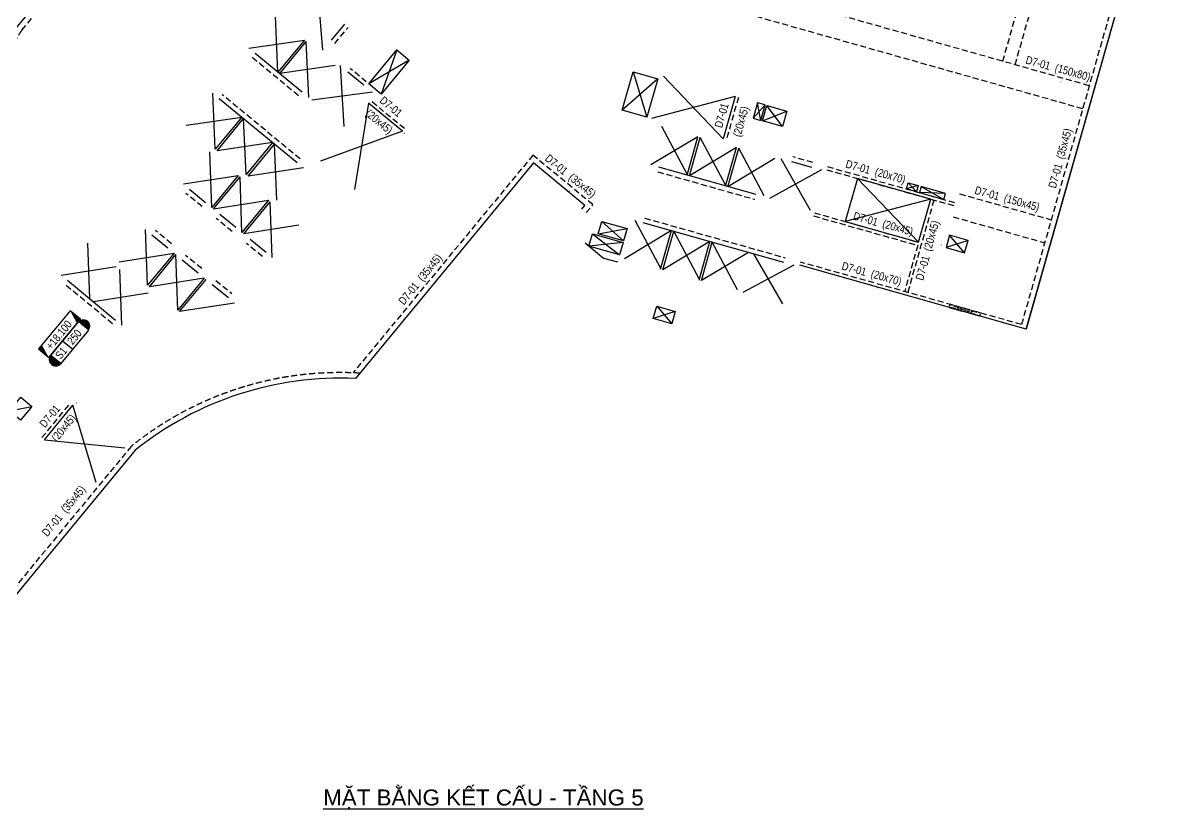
# Model space of a CAD drawing. Header units: millimetres. Extents: x 5400 to 3023951, y -127214 to 225084.
# Drawn here: x 1392209 to 1464001, y 8033 to 57154 of the extents above; entities that cross this region are included whole.
import ezdxf
from ezdxf.enums import TextEntityAlignment as Align

# ---------------------------------------------------------------- set-up
doc = ezdxf.new("R2010")
doc.units = ezdxf.units.MM
doc.header["$LTSCALE"] = 100
doc.linetypes.add('DASHED', pattern=[4.5, 3, -1.5])
doc.linetypes.add('HIDDEN', pattern=[0.375, 0.25, -0.125])
for name, color, linetype in [('ccu11-Manh', 8, 'Continuous'), ('ccu11-Thay', 7, 'Continuous'), ('ccu12-Chidan', 9, 'Continuous'), ('ccu12-Khuat', 9, 'HIDDEN'), ('ccu12-Lomo', 2, 'Continuous'), ('ccu12-Text', 31, 'Continuous'), ('ccu12-Thay', 7, 'Continuous')]:
    doc.layers.add(name, color=color, linetype=linetype)
doc.layers.add('ccu12-Tencaukien', color=9, linetype='Continuous', lineweight=15)
doc.layers.add('KC-Tencaukien', color=9, linetype='Continuous', lineweight=15)
doc.styles.add('Arial', font='arial.ttf', dxfattribs={"width": 0.7})
doc.styles.add('Arial Narrow', font='ARIALN.TTF')

# ---------------------------------------------------------------- blocks, each defined once
blk = doc.blocks.new('*U43')
at = {"layer": 'ccu12-Tencaukien', "color": 8, "ltscale": 10000}
blk.add_line((361, -155), (354, -155), dxfattribs=at)
at = {"layer": 'ccu12-Text', "color": 2, "style": 'Arial Narrow', "width": 0.8}
blk.add_attdef('SH', text='', height=300, dxfattribs=at).set_placement((276, 6), align=Align.BOTTOM_RIGHT)
at = {"layer": 'ccu12-Text', "color": 31, "style": 'Arial Narrow', "width": 0.8}
for tag, p in [('(', (508, -75)), ('KT', (633, -75)), (')', (963, -75))]:
    blk.add_attdef(tag, text='', height=250, dxfattribs=at).set_placement(p, align=Align.BOTTOM_LEFT)
blk = doc.blocks.new('ccu11-cmb-flat-8')
at = {"layer": 'ccu12-Chidan', "color": 7}
blk.add_lwpolyline([(0, 0), (1550, 0), (1550, 419), (0, 419)], close=True, dxfattribs=at)
at = {"layer": 'ccu12-Chidan'}
for points in [[(0, 0), (166, 419), (0, 419)], [(1550, 419), (1383, 0), (1550, 0)]]:
    blk.add_solid(points, dxfattribs=at)
at = {"layer": 'ccu12-Chidan', "color": 31, "style": 'Arial Narrow', "width": 0.8}
blk.add_attdef('+100.00', text='', height=250, dxfattribs=at).set_placement((745, 206), align=Align.MIDDLE_CENTER)
blk = doc.blocks.new('ccu11-chieudaysan-flat-2')
at = {"layer": 'ccu12-Chidan'}
for points in [[(-569, 0), (-569, 419, 1)], [(788, 419), (788, 0, 1)]]:
    blk.add_hatch(color=8, dxfattribs=at).paths.add_polyline_path(points)
at = {"layer": 'ccu12-Chidan', "color": 7}
blk.add_line((0, 0), (0, 419), dxfattribs=at)
blk.add_lwpolyline([(-569, 0), (788, 0), (788, 419), (-569, 419)], close=True, dxfattribs=at)
blk.add_arc((-569, 209), 209, 90, 270.0001, dxfattribs=at)
at = {"layer": 'ccu12-Chidan', "color": 31, "style": 'Arial Narrow', "width": 0.7}
for tag, p in [('S00', (-488, 209)), ('200', (100, 209))]:
    blk.add_attdef(tag, text='', height=250, dxfattribs=at).set_placement(p, align=Align.MIDDLE_LEFT)
blk = doc.blocks.new('*U47')
at = {"layer": 'ccu12-Tencaukien', "color": 8, "ltscale": 10000}
blk.add_line((361, -155), (354, -155), dxfattribs=at)
at = {"layer": 'ccu12-Text', "color": 2, "style": 'Arial Narrow', "width": 0.8}
blk.add_attdef('SH', text='', height=300, dxfattribs=at).set_placement((276, 6), align=Align.BOTTOM_RIGHT)
at = {"layer": 'ccu12-Text', "color": 31, "style": 'Arial Narrow', "width": 0.8}
for tag, p in [('(', (508, -75)), ('KT', (633, -75)), (')', (963, -75))]:
    blk.add_attdef(tag, text='', height=250, dxfattribs=at).set_placement(p, align=Align.BOTTOM_LEFT)
blk = doc.blocks.new('*U48')
at = {"layer": 'ccu12-Tencaukien', "color": 8, "ltscale": 10000}
blk.add_line((361, -155), (354, -155), dxfattribs=at)
at = {"layer": 'ccu12-Text', "color": 2, "style": 'Arial Narrow', "width": 0.8}
blk.add_attdef('SH', text='', height=300, dxfattribs=at).set_placement((276, 6), align=Align.BOTTOM_RIGHT)
at = {"layer": 'ccu12-Text', "color": 31, "style": 'Arial Narrow', "width": 0.8}
for tag, p in [('(', (508, -75)), ('KT', (633, -75)), (')', (963, -75))]:
    blk.add_attdef(tag, text='', height=250, dxfattribs=at).set_placement(p, align=Align.BOTTOM_LEFT)
blk = doc.blocks.new('*U58')
at = {"layer": 'ccu12-Tencaukien', "color": 8, "ltscale": 10000}
blk.add_line((361, -155), (354, -155), dxfattribs=at)
at = {"layer": 'ccu12-Text', "color": 2, "style": 'Arial Narrow', "width": 0.8}
blk.add_attdef('SH', text='', height=300, dxfattribs=at).set_placement((276, 6), align=Align.BOTTOM_RIGHT)
at = {"layer": 'ccu12-Text', "color": 31, "style": 'Arial Narrow', "width": 0.8}
for tag, p in [('(', (508, -75)), ('KT', (633, -75)), (')', (963, -75))]:
    blk.add_attdef(tag, text='', height=250, dxfattribs=at).set_placement(p, align=Align.BOTTOM_LEFT)
blk = doc.blocks.new('Lomo T2')
at = {"layer": 'ccu11-Manh', "ltscale": 0.5}
for p, q in [((33081, 44140, 0), (32101, 41383, 0)), ((33852, 43504, 0), (31330, 42020, 0)), ((47849, 42775, 0), (48707, 39936, 0)), ((49386, 42341, 0), (47168, 40373, 0)), ((56100, 40703, 0), (55347, 39877, 0)), ((55829, 39741, 0), (55619, 40839, 0)), ((55925, 39714, 0), (57442, 40324, 0)), ((57170, 39362, 0), (56197, 40676, 0)), ((65655, 35663, 0), (64921, 35455, 0)), ((65546, 35279, 0), (65029, 35840, 0)), ((67367, 35179, 0), (65739, 35224, 0)), ((65849, 35608, 0), (67258, 34794, 0)), ((47250, 32205), (45889, 33420)), ((45298, 32652), (47005, 31339)), ((45671, 32651), (47467, 32974)), ((68553, 31469), (67618, 32561)), ((47223, 32108), (45080, 31882)), ((68773, 32235), (67404, 31794)), ((49318, 28122, 0), (50256, 27029, 0)), ((50473, 27798, 0), (49106, 27353, 0)), ((8880, 21588), (10275, 21863))]:
    blk.add_line(p, q, dxfattribs=at)
at = {"layer": 'ccu12-Lomo', "ltscale": 0.5, "elevation": 0}
for points in [[(33852, 43504), (32101, 41383), (31330, 42020), (33081, 44140), (33852, 43504)], [(47849, 42775), (49386, 42341), (48707, 39936), (47168, 40373), (47849, 42775)], [(55829, 39741), (56100, 40703), (55619, 40839), (55347, 39877), (55829, 39741)], [(55925, 39714), (56197, 40676), (57442, 40324), (57170, 39362), (55925, 39714)], [(65029, 35840), (65655, 35663), (65546, 35279), (64921, 35455), (65029, 35840)], [(65847, 35608), (65739, 35224), (67258, 34794), (67367, 35179), (65849, 35608)], [(45671, 32651), (45889, 33420), (47467, 32974), (47250, 32205), (45671, 32651)], [(45298, 32652), (47223, 32108), (47005, 31338), (45080, 31882), (45298, 32652)], [(68773, 32235), (67618, 32561), (67404, 31794), (68553, 31469), (68770, 32237)], [(49318, 28122), (50473, 27798), (50256, 27029), (49106, 27353), (49318, 28122)]]:
    blk.add_lwpolyline(points, dxfattribs=at)
at = {"layer": 'ccu12-Lomo', "ltscale": 0.5}
blk.add_lwpolyline([(9581, 22437), (10275, 21863), (9575, 21015), (8880, 21588), (9580, 22436)], dxfattribs=at)
blk = doc.blocks.new('*U45')
at = {"layer": 'ccu12-Tencaukien', "color": 8, "ltscale": 10000}
blk.add_line((361, -155), (354, -155), dxfattribs=at)
at = {"layer": 'ccu12-Text', "color": 2, "style": 'Arial Narrow', "width": 0.8}
blk.add_attdef('SH', text='', height=300, dxfattribs=at).set_placement((276, 6), align=Align.BOTTOM_RIGHT)
at = {"layer": 'ccu12-Text', "color": 31, "style": 'Arial Narrow', "width": 0.8}
for tag, p in [('(', (508, -75)), ('KT', (633, -75)), (')', (963, -75))]:
    blk.add_attdef(tag, text='', height=250, dxfattribs=at).set_placement(p, align=Align.BOTTOM_LEFT)
blk = doc.blocks.new('*U46')
at = {"layer": 'ccu12-Tencaukien', "color": 8, "ltscale": 10000}
blk.add_line((361, -155), (354, -155), dxfattribs=at)
at = {"layer": 'ccu12-Text', "color": 2, "style": 'Arial Narrow', "width": 0.8}
blk.add_attdef('SH', text='', height=300, dxfattribs=at).set_placement((276, 6), align=Align.BOTTOM_RIGHT)
at = {"layer": 'ccu12-Text', "color": 31, "style": 'Arial Narrow', "width": 0.8}
for tag, p in [('(', (508, -75)), ('KT', (633, -75)), (')', (963, -75))]:
    blk.add_attdef(tag, text='', height=250, dxfattribs=at).set_placement(p, align=Align.BOTTOM_LEFT)
blk = doc.blocks.new('*U50')
at = {"layer": 'ccu12-Tencaukien', "color": 8, "ltscale": 10000}
blk.add_line((361, -155), (354, -155), dxfattribs=at)
at = {"layer": 'ccu12-Text', "color": 2, "style": 'Arial Narrow', "width": 0.8}
blk.add_attdef('SH', text='', height=300, dxfattribs=at).set_placement((276, 6), align=Align.BOTTOM_RIGHT)
at = {"layer": 'ccu12-Text', "color": 31, "style": 'Arial Narrow', "width": 0.8}
for tag, p in [('(', (508, -75)), ('KT', (633, -75)), (')', (963, -75))]:
    blk.add_attdef(tag, text='', height=250, dxfattribs=at).set_placement(p, align=Align.BOTTOM_LEFT)
blk = doc.blocks.new('*U49')
at = {"layer": 'ccu12-Tencaukien', "color": 8, "ltscale": 10000}
blk.add_line((361, -155), (354, -155), dxfattribs=at)
at = {"layer": 'ccu12-Text', "color": 2, "style": 'Arial Narrow', "width": 0.8}
blk.add_attdef('SH', text='', height=300, dxfattribs=at).set_placement((276, 6), align=Align.BOTTOM_RIGHT)
at = {"layer": 'ccu12-Text', "color": 31, "style": 'Arial Narrow', "width": 0.8}
for tag, p in [('(', (508, -75)), ('KT', (633, -75)), (')', (963, -75))]:
    blk.add_attdef(tag, text='', height=250, dxfattribs=at).set_placement(p, align=Align.BOTTOM_LEFT)

msp = doc.modelspace()

# ---------------------------------------------------------------- linework, layer by layer
at = {"layer": 'ccu11-Manh', "ltscale": 0.5}
for p, q in [((1410950.6, 55453.1, 0), (1410606.4, 59433.6, 0)), ((1408135, 54082.1, 0), (1407977, 57584.6, 0)), ((1406321.4, 55579.8, 0), (1409790.6, 56086.9, 0)), ((1410061.1, 52491.5, 0), (1409906.3, 55991.3, 0)), ((1411716.6, 54496.3, 0), (1408250.7, 53986.6, 0)), ((1412036.8, 54491.3, 0), (1412258.6, 50676.7, 0)), ((1432228.4, 53826, 0), (1435965, 49912.4, 0)), ((1404225.6, 49269.7, 0), (1404067.6, 52772.2)), ((1414041.5, 52835.7, 0), (1410253.8, 52332.3, 0)), ((1436712.8, 52558.8, 0), (1431480.6, 51179.6, 0)), ((1413798.2, 52148.5, 0), (1412913, 46757.8, 0)), ((1402412, 50767.5), (1405881.2, 51274.5)), ((1406153.2, 47677.8, 0), (1405996.9, 51179)), ((1415918.6, 50397.4, 0), (1410792.5, 48508.9, 0)), ((1433702.4, 47713.5, 0), (1432120.8, 50686.9, 0)), ((1407808.8, 49682.6), (1404341.3, 49174.2)), ((1408079.3, 46087.2), (1407924.5, 49587)), ((1434382.2, 50047.9, 0), (1431441, 48281.2, 0)), ((1436108.2, 47033.7), (1434526.6, 50007.1)), ((1404003.3, 45627.4), (1403885.5, 49096.7)), ((1436788, 49368.1), (1433846.8, 47601.3)), ((1438514, 46353.9), (1436932.4, 49327.3)), ((1439193.8, 48688.3), (1436252.5, 46921.5)), ((1439557.8, 48689.4), (1441401, 45466.7)), ((1402229.9, 47091.9), (1405658.9, 47632.1, 0)), ((1405892.4, 44067.3), (1405774.6, 47536.6, 0)), ((1409734.9, 48092), (1406268.9, 47582.3)), ((1442108, 47968.8), (1438850.8, 46187.3)), ((1448167.7, 43450.7, 0), (1444348.5, 47439.6, 0)), ((1404119, 45531.9, 0), (1407548, 46072.1, 0)), ((1407781.5, 42507.2), (1407663.7, 45976.5, 0)), ((1448929.1, 46145.2, 0), (1443587.1, 44745.1, 0)), ((1409437.1, 44512), (1406008.1, 43971.8, 0)), ((1432043.7, 41843.4), (1430462, 44816.8)), ((1399991.7, 40769.7), (1399873.8, 44239)), ((1432723.5, 44177.8), (1429782.2, 42411)), ((1434449.5, 41163.6), (1432867.8, 44137)), ((1396378.3, 39927.8, 0), (1396260.5, 43397.2, 0)), ((1435129.3, 43498), (1432188, 41731.2)), ((1436855.3, 40483.7), (1435273.6, 43457.2)), ((1398218.3, 42234.3), (1401647.3, 42774.5, 0)), ((1401880.8, 39209.7, 0), (1401762.9, 42679, 0)), ((1437535.1, 42818.2), (1434593.8, 41051.4)), ((1439694.1, 39610.2), (1437871.9, 42723)), ((1394604.9, 41392.4, 0), (1398033.9, 41932.6, 0)), ((1398383.1, 38272.2, 0), (1398265.3, 41741.6, 0)), ((1440373.9, 42016), (1437192.1, 40317.2)), ((1403536.4, 41214.4, 0), (1400107.3, 40674.2, 0)), ((1400038.7, 40277, 0), (1396609.7, 39736.8, 0)), ((1405425.5, 39654.3), (1401996.4, 39114.1)), ((1396785.3, 28438.2, 0), (1395329.8, 33271.6)), ((1393546.9, 31112.6), (1398568.3, 30597.2, 0))]:
    msp.add_line(p, q, dxfattribs=at)
at = {"layer": 'ccu11-Thay', "ltscale": 0.5}
for p, q in [((1412287.8, 57072.4, 0), (1411460, 56070, 0)), ((1409656.2, 52825.8, 0), (1406726.2, 55245.5, 0)), ((1412499.4, 54109.2, 0), (1413501.8, 53281.4, 0)), ((1404472.4, 52437.9), (1409330.1, 48426.3)), ((1438008.8, 46425.3), (1431946.2, 48138.4)), ((1440231.4, 48499), (1441482.4, 48145.5)), ((1402615.4, 46773.6), (1403617.8, 45945.8, 0)), ((1404504.5, 45213.5, 0), (1405506.9, 44385.7)), ((1439748.4, 42192.7), (1430967.3, 44674)), ((1400259.4, 43920.7), (1401261.7, 43092.9, 0)), ((1406393.6, 43653.4, 0), (1407396, 42825.6)), ((1402148.5, 42360.6, 0), (1403150.8, 41532.8, 0)), ((1454880.3, 38020.8), (1440737.9, 42017)), ((1394990.4, 41074, 0), (1397997.6, 38590.6, 0)), ((1405039.9, 39972.7), (1404037.6, 40800.5, 0))]:
    msp.add_line(p, q, dxfattribs=at)
at = {"layer": 'ccu11-Thay'}
for p, q in [((1409790.6, 56086.9, 0), (1408135, 54082.1, 0)), ((1408250.7, 53986.6, 0), (1409906.3, 55991.3, 0)), ((1436712.8, 52558.8, 0), (1435965, 49912.4, 0)), ((1405881.2, 51274.5), (1404225.6, 49269.7, 0)), ((1404341.3, 49174.2), (1405996.9, 51179)), ((1407808.8, 49682.6), (1406153.2, 47677.8, 0)), ((1406268.9, 47582.3), (1407924.5, 49587)), ((1433702.4, 47642.1, 0), (1434382.2, 50047.9, 0)), ((1433846.8, 47601.3, 0), (1434526.6, 50007.1, 0)), ((1436108.2, 46962.3, 0), (1436788, 49368.1, 0)), ((1436252.5, 46921.5), (1436932.4, 49327.3)), ((1405658.9, 47632.1, 0), (1404003.3, 45627.4)), ((1404119, 45531.9, 0), (1405774.6, 47536.6, 0)), ((1407548, 46072.1, 0), (1405892.4, 44067.3)), ((1406008.1, 43971.8, 0), (1407663.7, 45976.5, 0)), ((1432043.7, 41772), (1432723.5, 44177.8)), ((1432188, 41731.2), (1432867.8, 44137)), ((1434449.5, 41092.2), (1435129.3, 43498)), ((1434593.8, 41051.4), (1435273.6, 43457.2)), ((1401647.3, 42774.5, 0), (1399991.7, 40769.7)), ((1400107.3, 40674.2, 0), (1401762.9, 42679, 0)), ((1403536.4, 41214.4, 0), (1401880.8, 39209.7, 0)), ((1401996.4, 39114.1), (1403652, 41118.9, 0))]:
    msp.add_line(p, q, dxfattribs=at)
at = {"layer": 'ccu11-Thay', "ltscale": 0.5, "extrusion": (-9.92109e-09, 8.1449e-09, 1)}
msp.add_line((1415918.5, 50397.2, 0), (1413798.1, 52148.3, 0), dxfattribs=at)
at = {"layer": 'ccu11-Thay', "color": 1, "linetype": 'DASHED', "ltscale": 0.5}
for p, q in [((1450126.8, 39571.8), (1451997, 38835.5)), ((1452051.4, 39028), (1450072.4, 39379.4))]:
    msp.add_line(p, q, dxfattribs=at)
at = {"layer": 'ccu11-Thay', "ltscale": 0.5, "elevation": 0}
for points in [[(1432317.8, 88991.7), (1432925.4, 91159.3, -0.1232834), (1434633.6, 93647.7), (1448760.9, 105123.7, -0.5051926), (1456485.7, 102668.4), (1461950.8, 80099.2), (1463920.7, 71534.1, -0.1335933), (1463781.6, 69413.8), (1454876.6, 38008)], [(1432317.8, 88991.7), (1432925.4, 91159.3, -0.1232834), (1434633.6, 93647.7), (1448760.9, 105123.7, -0.5051926), (1456485.7, 102668.4), (1461950.8, 80099.2), (1463920.7, 71534.1, -0.1335933), (1463781.6, 69413.8), (1454880.3, 38020.8)], [(1412991.5, 34933.9, 0.1828306), (1399226.5, 30455), (1391283.4, 20829.1, -0.102174), (1386178, 18241.6), (1377542.9, 14959.9, -0.4928533), (1372109.1, 18473.1, -0.0221254), (1372514.1, 23838.8, -0.0503205), (1375238.5, 36070.9, -0.0714265), (1376053, 37781.9), (1383695.1, 47026.8, -0.4142019), (1384821.4, 47134.3), (1386080.2, 46094.8, 0.3732637), (1387054.3, 46226), (1391284.6, 51348.4, 0.2029712), (1391365.8, 52640.9, -0.2769801), (1391870.9, 56926.8), (1403654.5, 71202.9, -0.1142244), (1407558.9, 74105.4, -0.2930793), (1412806, 73177), (1418800.8, 68226.2, 0.5640428), (1427209, 70766.1), (1430911.6, 83975.1)]]:
    msp.add_lwpolyline(points, format="xyb", dxfattribs=at)
for points in [[(1427323.8, 45755.1), (1424115.7, 48404.1), (1412991.5, 34933.9)], [(1448167.7, 43450.7), (1448929.1, 46145.2), (1444348.5, 47439.6), (1443587.1, 44745.1), (1448167.7, 43450.7)], [(1427133.8, 45525), (1427323.8, 45755.1)], [(1427335.2, 43413.3), (1428481.7, 42466.8), (1429363.8, 42217.5)]]:
    msp.add_lwpolyline(points, dxfattribs=at)
at = {"layer": 'ccu11-Thay', "color": 1, "linetype": 'DASHED', "ltscale": 0.5, "elevation": 0}
msp.add_lwpolyline([(1451997, 38835.5), (1452051.4, 39028), (1450126.8, 39571.8), (1450072.4, 39379.4), (1451997, 38835.5)], dxfattribs=at)
at = {"layer": 'ccu12-Khuat', "ltscale": 15}
for p, q in [((1453431.5, 54760.6), (1457755.1, 70061.4)), ((1454201.3, 54543), (1458524.9, 69843.9)), ((1458829.7, 53235.2, 0), (1431682.6, 60906.2, 0)), ((1458421.8, 51791.7, 0), (1431333.4, 59446.1, 0)), ((1411691.3, 55879, 0), (1412519.1, 56881.3, 0)), ((1406535.2, 55014.2, 0), (1409465.2, 52594.5, 0)), ((1413661, 53474.2, 0), (1412658.6, 54302, 0)), ((1409521.1, 48657.6), (1404663.5, 52669.2)), ((1436905.3, 52504.4, 0), (1436157.5, 49858, 0)), ((1424068.7, 48896.9, 0), (1412832.5, 35291, 0)), ((1427816.6, 45802.1), (1424068.7, 48896.9, 0)), ((1441564, 48434.2), (1440313, 48787.7)), ((1442478.2, 48175.9, 0), (1450561.7, 45891.7, 0)), ((1431864.6, 47849.7), (1437927.2, 46136.6)), ((1442423.8, 47983.4, 0), (1450507.3, 45699.3, 0)), ((1403394.9, 45675.9, 0), (1402392.5, 46503.7)), ((1449121.6, 46090.8, 0), (1447490, 40316.9, 0)), ((1450727.6, 46478.9), (1456455.8, 44860.3, 0)), ((1427403.7, 45302.2), (1427816.6, 45802.1)), ((1441662.5, 45288.9, 0), (1448167.7, 43450.7, 0)), ((1405284, 44115.8), (1404281.6, 44943.6, 0)), ((1431048.8, 44962.7), (1439830, 42481.4)), ((1441608.1, 45096.5, 0), (1448113.3, 43258.3, 0)), ((1450321.1, 45040.1), (1456046.6, 43417.2, 0)), ((1401484.6, 43362.7, 0), (1400482.2, 44190.5)), ((1407173.1, 42555.7), (1406170.7, 43383.5, 0)), ((1448113.3, 43258.3, 0), (1447297.6, 40371.3, 0)), ((1403373.7, 41802.7, 0), (1402371.3, 42630.4, 0)), ((1404260.4, 41070.4, 0), (1405262.8, 40242.6)), ((1397806.5, 38359.3, 0), (1394799.4, 40842.7, 0)), ((1393392.7, 31240), (1395175.6, 33399))]:
    msp.add_line(p, q, dxfattribs=at)
at = {"layer": 'ccu12-Khuat', "ltscale": 15, "extrusion": (-9.92109e-09, 8.1449e-09, 1)}
msp.add_line((1416045.8, 50551.4, 0), (1413925.4, 52302.5, 0), dxfattribs=at)
at = {"layer": 'ccu12-Khuat', "ltscale": 15, "elevation": 0}
for points in [[(1432657.3, 88906.2), (1433258.5, 91050.7, -0.1223528), (1434860, 93380.7), (1448974, 104845.9, -0.5035323), (1456149.3, 102570.5), (1461610.1, 80018.8), (1463578.5, 71460.1, -0.1339333), (1463447.6, 69518.7), (1454598, 38308.4), (1440792.3, 42209.5)], [(1413268.7, 35269.6, 0.1865237), (1398979.3, 30705.4), (1391036.9, 21080.3, -0.1018203), (1386069.7, 18574.9), (1377422.1, 15288.4, -0.4909488), (1372459.5, 18482.2, -0.0220432), (1372861.7, 23797.2, -0.0503341), (1375571.8, 35963.9, -0.0708365), (1376334.6, 37573.2), (1383964.8, 46803.8, -0.4142019), (1384598.5, 46864.5), (1385870.7, 45813.8, 0.380323), (1387321, 45999.3), (1391578.6, 51154.8, 0.2104612), (1391690.7, 52771.9, -0.2775668), (1392144.5, 56708.5), (1403922.9, 70978.2, -0.1140935), (1407696.3, 73783.4, -0.2934675), (1412575.5, 72913.4), (1418572.2, 67961.1, 0.5633324), (1427547.1, 70675.5), (1431248.4, 83879.9)]]:
    msp.add_lwpolyline(points, format="xyb", dxfattribs=at)
at = {"layer": 'ccu12-Thay', "ltscale": 0.5}
msp.add_line((1393546.9, 31112.6), (1395329.8, 33271.6), dxfattribs=at)

# ---------------------------------------------------------------- block references
at = {"layer": 'ccu12-Lomo'}
msp.add_blockref('Lomo T2', (1382485.2, 11326.5), dxfattribs=at)
at = {"layer": 'ccu12-Tencaukien'}
ref = msp.add_blockref('*U46', (1456517.6, 53916.1, 0), dxfattribs=dict(at, xscale=1.815893337873054, yscale=1.815893337873054, zscale=1.815893337873054, rotation=344.2212278170489))
ref.add_attrib('KT', '(150x80)', dxfattribs={"color": 31, "height": 500, "rotation": 344.221228, "style": 'Arial Narrow'}).set_placement((1456602, 53993.7, 0), align=Align.BOTTOM_LEFT)
ref.add_attrib('SH', 'D7-01', dxfattribs={"color": 2, "height": 500, "rotation": 344.221228, "style": 'Arial Narrow'}).set_placement((1456275.8, 54062.1, 0), align=Align.BOTTOM_RIGHT)
ref = msp.add_blockref('*U47', (1415714, 50890.3), dxfattribs=dict(at, xscale=1.815893337873054, yscale=1.815893337873054, zscale=1.815893337873054, rotation=320.4488798636559))
ref.add_attrib('KT', '(20x45)', dxfattribs={"color": 31, "height": 500, "rotation": 320.44888, "style": 'Arial Narrow'}).set_placement((1413461.8, 51298.8, 0), align=Align.BOTTOM_LEFT)
ref.add_attrib('SH', 'D7-01', dxfattribs={"color": 2, "height": 500, "rotation": 320.44888, "style": 'Arial Narrow'}).set_placement((1415551.6, 51121.4, 0), align=Align.BOTTOM_RIGHT)
ref = msp.add_blockref('*U48', (1436599.2, 52260.7, 0), dxfattribs=dict(at, xscale=1.815893337873054, yscale=1.815893337873054, zscale=1.815893337873054, rotation=74.21909893616227))
ref.add_attrib('KT', '(20x45)', dxfattribs={"color": 31, "height": 500, "rotation": 74.219099, "style": 'Arial Narrow'}).set_placement((1437182.7, 49953.6, 0), align=Align.BOTTOM_LEFT)
ref.add_attrib('SH', 'D7-01', dxfattribs={"color": 2, "height": 500, "rotation": 74.219099, "style": 'Arial Narrow'}).set_placement((1436453.2, 52018.9, 0), align=Align.BOTTOM_RIGHT)
ref = msp.add_blockref('*U43', (1457453.2, 48487.2, 0), dxfattribs=dict(at, xscale=1.815893337873054, yscale=1.815893337873054, zscale=1.815893337873054, rotation=74.21909893616227))
ref.add_attrib('KT', '(35x45)', dxfattribs={"color": 31, "height": 500, "rotation": 74.219099, "style": 'Arial Narrow'}).set_placement((1457375.5, 48571.5, 0), align=Align.BOTTOM_LEFT)
ref.add_attrib('SH', 'D7-01', dxfattribs={"color": 2, "height": 500, "rotation": 74.219099, "style": 'Arial Narrow'}).set_placement((1457307.1, 48245.4, 0), align=Align.BOTTOM_RIGHT)
ref = msp.add_blockref('*U49', (1426046, 47268.1, 0), dxfattribs=dict(at, xscale=1.815893337873054, yscale=1.815893337873054, zscale=1.815893337873054, rotation=320.4488798636559))
ref.add_attrib('KT', '(35x45)', dxfattribs={"color": 31, "height": 500, "rotation": 320.44888, "style": 'Arial Narrow'}).set_placement((1426154.5, 47305.1, 0), align=Align.BOTTOM_LEFT)
ref.add_attrib('SH', 'D7-01', dxfattribs={"color": 2, "height": 500, "rotation": 320.44888, "style": 'Arial Narrow'}).set_placement((1425883.6, 47499.2, 0), align=Align.BOTTOM_RIGHT)
ref = msp.add_blockref('*U46', (1445269.8, 47416.4, 0), dxfattribs=dict(at, xscale=1.815893337873054, yscale=1.815893337873054, zscale=1.815893337873054, rotation=344.2212278170489))
ref.add_attrib('KT', '(20x70)', dxfattribs={"color": 31, "height": 500, "rotation": 344.221228, "style": 'Arial Narrow'}).set_placement((1445354.2, 47494, 0), align=Align.BOTTOM_LEFT)
ref.add_attrib('SH', 'D7-01', dxfattribs={"color": 2, "height": 500, "rotation": 344.221228, "style": 'Arial Narrow'}).set_placement((1445028, 47562.4, 0), align=Align.BOTTOM_RIGHT)
ref = msp.add_blockref('*U46', (1453333.9, 45775, 0), dxfattribs=dict(at, xscale=1.815893337873054, yscale=1.815893337873054, zscale=1.815893337873054, rotation=344.2212278170489))
ref.add_attrib('KT', '(150x45)', dxfattribs={"color": 31, "height": 500, "rotation": 344.221228, "style": 'Arial Narrow'}).set_placement((1453418.3, 45852.6, 0), align=Align.BOTTOM_LEFT)
ref.add_attrib('SH', 'D7-01', dxfattribs={"color": 2, "height": 500, "rotation": 344.221228, "style": 'Arial Narrow'}).set_placement((1453092.1, 45921, 0), align=Align.BOTTOM_RIGHT)
ref = msp.add_blockref('*U46', (1445741.5, 44165.6, 0), dxfattribs=dict(at, xscale=1.815893337873054, yscale=1.815893337873054, zscale=1.815893337873054, rotation=344.2212278170489))
ref.add_attrib('KT', '(20x45)', dxfattribs={"color": 31, "height": 500, "rotation": 344.221228, "style": 'Arial Narrow'}).set_placement((1445825.9, 44243.3, 0), align=Align.BOTTOM_LEFT)
ref.add_attrib('SH', 'D7-01', dxfattribs={"color": 2, "height": 500, "rotation": 344.221228, "style": 'Arial Narrow'}).set_placement((1445499.8, 44311.7, 0), align=Align.BOTTOM_RIGHT)
ref = msp.add_blockref('*U43', (1449159.8, 42727.7, 0), dxfattribs=dict(at, xscale=1.815893337873054, yscale=1.815893337873054, zscale=1.815893337873054, rotation=74.21909893616227))
ref.add_attrib('KT', '(20x45)', dxfattribs={"color": 31, "height": 500, "rotation": 74.219099, "style": 'Arial Narrow'}).set_placement((1449082.2, 42812.1, 0), align=Align.BOTTOM_LEFT)
ref.add_attrib('SH', 'D7-01', dxfattribs={"color": 2, "height": 500, "rotation": 74.219099, "style": 'Arial Narrow'}).set_placement((1449013.8, 42485.9, 0), align=Align.BOTTOM_RIGHT)
ref = msp.add_blockref('*U50', (1417348.7, 40760.3, 0), dxfattribs=dict(at, xscale=1.815893337873054, yscale=1.815893337873054, zscale=1.815893337873054, rotation=50.44092590918682))
ref.add_attrib('KT', '(35x45)', dxfattribs={"color": 31, "height": 500, "rotation": 50.440926, "style": 'Arial Narrow'}).set_placement((1417311.6, 40868.8, 0), align=Align.BOTTOM_LEFT)
ref.add_attrib('SH', 'D7-01', dxfattribs={"color": 2, "height": 500, "rotation": 50.440926, "style": 'Arial Narrow'}).set_placement((1417117.5, 40598, 0), align=Align.BOTTOM_RIGHT)
ref = msp.add_blockref('*U46', (1445021, 41043.9, 0), dxfattribs=dict(at, xscale=1.815893337873054, yscale=1.815893337873054, zscale=1.815893337873054, rotation=344.2212278170489))
ref.add_attrib('KT', '(20x70)', dxfattribs={"color": 31, "height": 500, "rotation": 344.221228, "style": 'Arial Narrow'}).set_placement((1445105.4, 41121.6), align=Align.BOTTOM_LEFT)
ref.add_attrib('SH', 'D7-01', dxfattribs={"color": 2, "height": 500, "rotation": 344.221228, "style": 'Arial Narrow'}).set_placement((1444779.2, 41190), align=Align.BOTTOM_RIGHT)
ref = msp.add_blockref('*U58', (1394919.5, 33089.1), dxfattribs=dict(at, xscale=1.815893337873054, yscale=1.815893337873054, zscale=1.815893337873054, rotation=50.44092590918682))
ref.add_attrib('KT', '(20x45)', dxfattribs={"color": 31, "height": 500, "rotation": 50.440926, "style": 'Arial Narrow'}).set_placement((1394435.7, 30853.9, 0), align=Align.BOTTOM_LEFT)
ref.add_attrib('SH', 'D7-01', dxfattribs={"color": 2, "height": 500, "rotation": 50.440926, "style": 'Arial Narrow'}).set_placement((1394688.3, 32926.7, 0), align=Align.BOTTOM_RIGHT)
ref = msp.add_blockref('*U45', (1395071.8, 26289, 0), dxfattribs=dict(at, xscale=1.815893337873054, yscale=1.815893337873054, zscale=1.815893337873054, rotation=50.44092590918682))
ref.add_attrib('KT', '(35x45)', dxfattribs={"color": 31, "height": 500, "rotation": 50.440926, "style": 'Arial Narrow'}).set_placement((1395034.8, 26397.5, 0), align=Align.BOTTOM_LEFT)
ref.add_attrib('SH', 'D7-01', dxfattribs={"color": 2, "height": 500, "rotation": 50.440926, "style": 'Arial Narrow'}).set_placement((1394840.7, 26126.7, 0), align=Align.BOTTOM_RIGHT)
at = {"layer": 'KC-Tencaukien'}
ref = msp.add_blockref('ccu11-cmb-flat-8', (1393821.7, 36250.7), dxfattribs=dict(at, xscale=1.999999999999999, yscale=1.999999999999999, zscale=1.999999999999999, rotation=50.44882673785607))
ref.add_attrib('+100.00', '+18.100', dxfattribs={"layer": 'ccu12-Chidan', "color": 31, "height": 500, "rotation": 50.448827, "style": 'Arial Narrow'}).set_placement((1394453.7, 37661.6), align=Align.MIDDLE_CENTER)
ref = msp.add_blockref('ccu11-chieudaysan-flat-2', (1395315.2, 36743.2), dxfattribs=dict(at, xscale=1.999999999999999, yscale=1.999999999999999, zscale=1.999999999999999, rotation=50.44882673785607))
ref.add_attrib('S00', 'S1', dxfattribs={"layer": 'ccu12-Chidan', "color": 31, "height": 500, "rotation": 50.448827, "style": 'Arial Narrow'}).set_placement((1394370.6, 36257.4), align=Align.MIDDLE_LEFT)
ref.add_attrib('200', '250', dxfattribs={"layer": 'ccu12-Chidan', "color": 31, "height": 500, "rotation": 50.448827, "style": 'Arial Narrow'}).set_placement((1395119.5, 37164.2), align=Align.MIDDLE_LEFT)

# ---------------------------------------------------------------- texts
at = {"layer": 'ccu12-Text', "color": 31, "style": 'Arial'}
msp.add_text('%%UMẶT BẰNG KẾT CẤU - TẦNG 5', height=1000, dxfattribs=at).set_placement((1420977.9, 8253.3), align=Align.CENTER)

doc.saveas('drawing.dxf')
